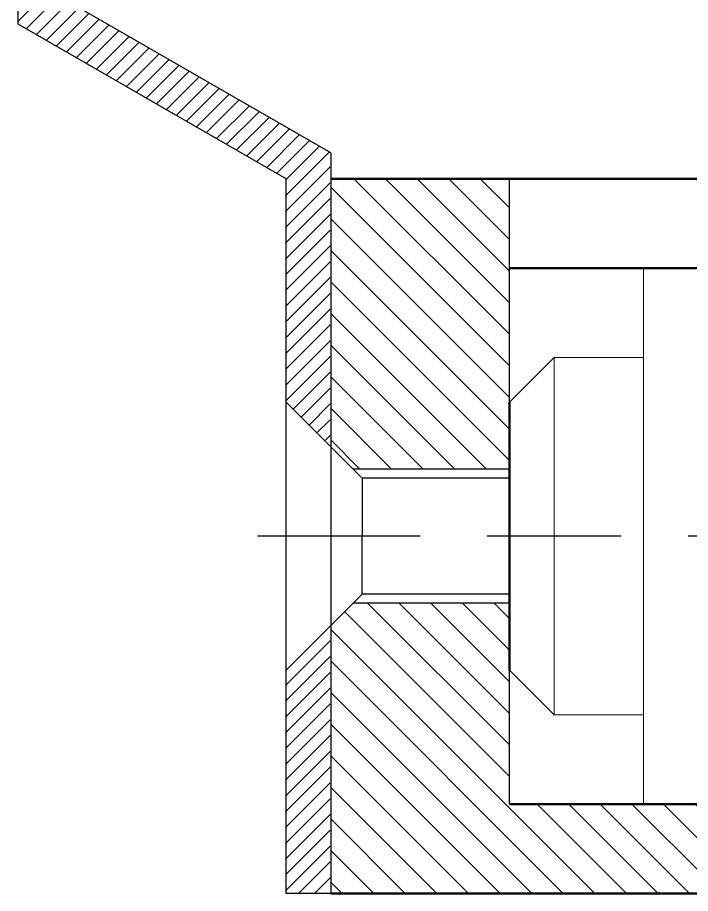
# Model space of a CAD drawing. Header units: millimetres. Extents: x 278858 to 279223, y 218711 to 219074.
# Drawn here: x 279122.12 to 279137.18, y 218861.83 to 218881.44 of the extents above; entities that cross this region are included whole.
import ezdxf

# ---------------------------------------------------------------- set-up
doc = ezdxf.new("R2010")
doc.units = ezdxf.units.MM
doc.header["$LTSCALE"] = 2
doc.linetypes.add('AM_ISO08W050', pattern=[18, 12, -1.5, 3, -1.5])
doc.linetypes.add('AM_ISO08W050x2', pattern=[9, 6, -0.75, 1.5, -0.75])
for name, color, linetype, lineweight in [('AM_4', 3, 'Continuous', 25), ('AM_7', 1, 'AM_ISO08W050', 25), ('AM_8', 1, 'Continuous', 25), ('AM_9', 251, 'Continuous', 15), ('Visibile (ANSI)', 7, 'Continuous', 50)]:
    doc.layers.add(name, color=color, linetype=linetype, lineweight=lineweight)

msp = doc.modelspace()

# ---------------------------------------------------------------- hatches: boundary and pattern name
h = msp.add_hatch()
h.set_pattern_fill('_USER', color=256, scale=0.25, angle=45, style=0, pattern_type=0)
h.set_pattern_definition([(45, (-53743.16336, -3872.56276), (-0.1767766953, 0.1767766953), [])])
h.paths.add_polyline_path([(279122.119, 218881.292), (279127.54, 218878.163, -0.021153), (279128.277, 218878.892), (279123.119, 218881.87), (279123.119, 218901.362), (279122.119, 218901.362)])
h.paths.add_polyline_path([(279128.119, 218872.828), (279129.119, 218871.828), (279129.119, 218878.406), (279128.277, 218878.892, 0.021153), (279127.54, 218878.163), (279128.119, 218877.828)])
h.paths.add_polyline_path([(279128.119, 218861.828), (279129.119, 218861.828), (279129.119, 218867.828), (279128.119, 218866.828)])
at = {"layer": 'AM_8'}
h = msp.add_hatch(dxfattribs=at)
h.set_pattern_fill('_USER', color=256, scale=0.5, angle=135, style=0, pattern_type=0)
h.set_pattern_definition([(135, (-53737.15184, -3818.56276), (-0.3535533906, -0.3535533906), [])])
h.paths.add_polyline_path([(279133.131, 218875.828), (279133.131, 218877.828), (279129.131, 218877.828), (279129.131, 218871.828), (279129.631, 218871.328), (279133.131, 218871.328)])
h.paths.add_polyline_path([(279133.131, 218868.328), (279129.631, 218868.328), (279129.131, 218867.828), (279129.131, 218861.828), (279146.131, 218861.828), (279146.131, 218862.15), (279146.131, 218863.828), (279145.131, 218863.828), (279145.131, 218862.211), (279145.131, 218862.271), (279145.131, 218862.329), (279145.131, 218862.385), (279145.131, 218862.441), (279145.131, 218862.494), (279145.131, 218862.546), (279145.131, 218862.597), (279145.131, 218862.647), (279145.131, 218862.695), (279145.131, 218862.741), (279145.131, 218862.786), (279145.131, 218862.83), (279145.131, 218862.872), (279145.131, 218862.913), (279145.131, 218862.953), (279145.131, 218862.991), (279145.131, 218863.028), (279146.131, 218863.098), (279145.131, 218863.163), (279145.131, 218863.222), (279145.131, 218863.277), (279145.131, 218863.328), (279145.131, 218863.373), (279145.131, 218863.414), (279145.131, 218863.451), (279145.131, 218863.499), (279145.131, 218863.551), (279145.131, 218863.607), (279145.131, 218863.725), (279146.131, 218863.776), (279145.131, 218863.828), (279133.131, 218863.828)])

# ---------------------------------------------------------------- linework, layer by layer
for p, q in [((279122.131, 218881.292), (279122.131, 218901.362)), ((279129.131, 218878.406), (279123.131, 218881.87)), ((279128.131, 218877.828), (279122.131, 218881.292)), ((279129.131, 218878.406), (279129.131, 218861.828)), ((279128.131, 218861.828), (279128.131, 218877.828)), ((279133.131, 218875.828), (279133.131, 218877.828)), ((279133.131, 218863.828), (279133.131, 218875.828)), ((279129.831, 218871.128), (279128.131, 218872.828)), ((279129.831, 218871.128), (279128.131, 218872.828)), ((279133.131, 218871.128), (279129.831, 218871.128)), ((279129.831, 218871.128), (279129.831, 218869.828)), ((279133.131, 218871.128), (279129.831, 218871.128)), ((279129.831, 218871.128), (279129.831, 218869.828)), ((279129.831, 218868.528), (279129.831, 218869.828)), ((279129.831, 218868.528), (279129.831, 218869.828)), ((279129.831, 218868.528), (279128.131, 218866.828)), ((279129.831, 218868.528), (279128.131, 218866.828)), ((279133.131, 218868.528), (279129.831, 218868.528)), ((279133.131, 218868.528), (279129.831, 218868.528)), ((279129.131, 218861.828), (279128.131, 218861.828))]:
    msp.add_line(p, q)
at = {"layer": 'AM_4'}
for p, q in [((279133.131, 218871.328), (279129.631, 218871.328)), ((279133.131, 218871.328), (279129.631, 218871.328)), ((279133.131, 218868.328), (279129.631, 218868.328)), ((279133.131, 218868.328), (279129.631, 218868.328))]:
    msp.add_line(p, q, dxfattribs=at)
at = {"layer": 'AM_7', "linetype": 'AM_ISO08W050x2'}
msp.add_line((279149.131, 218869.828), (279127.49, 218869.828), dxfattribs=at)
at = {"layer": 'AM_9'}
for p, q in [((279129.131, 218875.828), (279129.131, 218863.828)), ((279136.131, 218875.828), (279136.131, 218863.828)), ((279146.131, 218875.828), (279136.131, 218875.828)), ((279133.131, 218872.828), (279134.131, 218873.828)), ((279134.131, 218873.828), (279134.131, 218865.828)), ((279136.131, 218873.828), (279134.131, 218873.828)), ((279133.131, 218866.828), (279133.131, 218872.828)), ((279133.131, 218866.828), (279134.131, 218865.828)), ((279136.131, 218865.828), (279134.131, 218865.828)), ((279146.131, 218863.828), (279136.131, 218863.828))]:
    msp.add_line(p, q, dxfattribs=at)
at = {"layer": 'Visibile (ANSI)'}
for p, q in [((279146.131, 218877.828), (279129.131, 218877.828)), ((279146.131, 218875.828), (279133.131, 218875.828)), ((279133.131, 218866.828), (279133.131, 218872.828)), ((279146.131, 218863.828), (279133.131, 218863.828)), ((279146.131, 218861.828), (279129.131, 218861.828))]:
    msp.add_line(p, q, dxfattribs=at)

doc.saveas('drawing.dxf')
